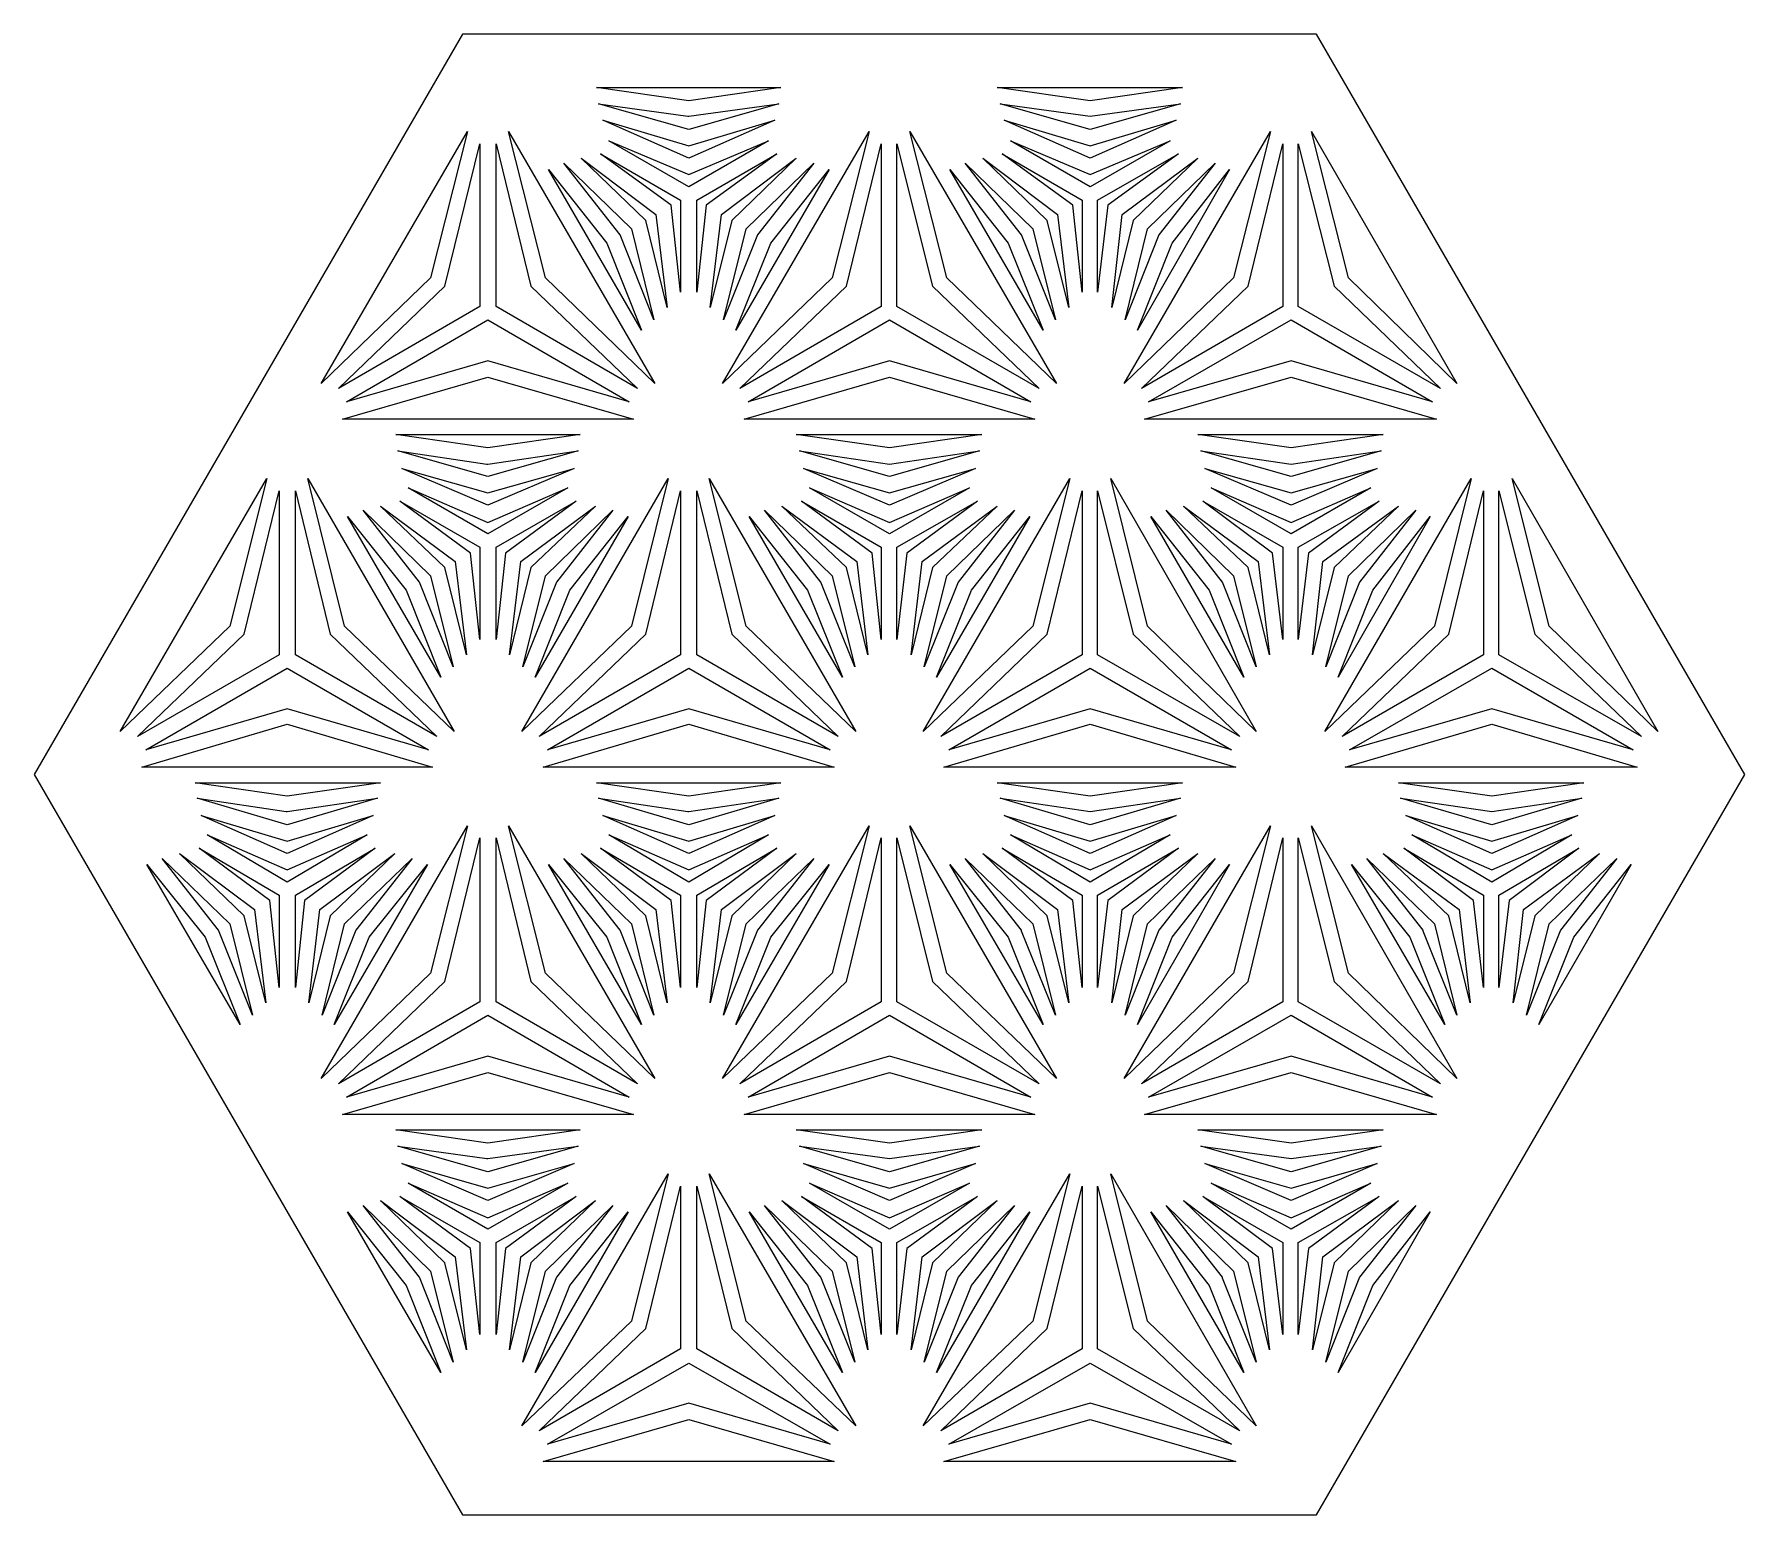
# Model space of a CAD drawing. Extents: x 5.6 to 53.6, y 2.8 to 44.4.
import ezdxf

# ---------------------------------------------------------------- set-up
doc = ezdxf.new("R2010")
doc.units = 0
doc.layers.add('Layer_1', color=7, linetype='CONTINUOUS')

msp = doc.modelspace()

# ---------------------------------------------------------------- linework, layer by layer
at = {"layer": 'Layer_1', "color": 1}
msp.add_lwpolyline([(53.641483, 23.577294), (41.616086, 44.377203), (17.62283, 44.377203), (5.597433, 23.577294), (17.62283, 2.777385), (41.616086, 2.777385), (53.641483, 23.577294)], dxfattribs=at)
at = {"layer": 'Layer_1', "color": 5}
for points in [[(23.980755, 42.507225), (21.391555, 42.881221), (26.569955, 42.881221), (23.980755, 42.507225)], [(32.640192, 42.881221), (37.847361, 42.881221), (35.258161, 42.507225), (32.640192, 42.881221)], [(26.512418, 42.420919), (23.980755, 41.701696), (21.449092, 42.420919), (23.951986, 42.075692), (23.980755, 42.075692), (26.512418, 42.420919)], [(37.789823, 42.420919), (35.258161, 41.701696), (32.726498, 42.420919), (35.258161, 42.075692), (37.789823, 42.420919)], [(23.980755, 41.241394), (26.397342, 41.960616), (23.980755, 40.896167), (21.564168, 41.960616), (23.980755, 41.241394)], [(35.258161, 40.896167), (32.841574, 41.960616), (35.258161, 41.241394), (37.674748, 41.960616), (35.258161, 40.896167)], [(16.730994, 37.530207), (13.652723, 34.567011), (17.766674, 41.644159), (16.730994, 37.530207)], [(23.031382, 34.567011), (19.95311, 37.530207), (18.91743, 41.644159), (23.031382, 34.567011)], [(23.980755, 40.090638), (21.736781, 41.385239), (23.980755, 40.435865), (26.224729, 41.385239), (23.980755, 40.090638)], [(28.0084, 37.530207), (24.930128, 34.567011), (29.04408, 41.644159), (28.0084, 37.530207)], [(34.308787, 34.567011), (31.230516, 37.530207), (30.194836, 41.644159), (34.308787, 34.567011)], [(35.258161, 40.090638), (33.014187, 41.385239), (35.258161, 40.435865), (37.502134, 41.385239), (35.258161, 40.090638)], [(39.285806, 37.530207), (36.207534, 34.567011), (40.321486, 41.644159), (39.285806, 37.530207)], [(42.507922, 37.530207), (41.472241, 41.644159), (45.557424, 34.567011), (42.507922, 37.530207)], [(17.133759, 37.300056), (18.111901, 41.298932), (18.111901, 36.724678), (14.141794, 34.423167), (17.133759, 37.300056)], [(19.550346, 37.300056), (22.54231, 34.423167), (18.572203, 36.724678), (18.572203, 41.298932), (19.550346, 37.300056)], [(23.06015, 39.313878), (23.376608, 36.695909), (22.772462, 39.141265), (20.960021, 40.896167), (23.06015, 39.313878)], [(23.750604, 37.127442), (23.491684, 39.572798), (21.50663, 41.011243), (23.750604, 39.716643), (23.750604, 37.127442)], [(24.469826, 39.572798), (24.210906, 37.127442), (24.210906, 39.716643), (26.45488, 41.011243), (24.469826, 39.572798)], [(25.189048, 39.141265), (24.584902, 36.695909), (24.90136, 39.313878), (27.001489, 40.896167), (25.189048, 39.141265)], [(28.411164, 37.300056), (29.389307, 41.298932), (29.389307, 36.724678), (25.4192, 34.423167), (28.411164, 37.300056)], [(33.819716, 34.423167), (29.82084, 36.724678), (29.82084, 41.298932), (30.827751, 37.300056), (33.819716, 34.423167)], [(34.337556, 39.313878), (34.654014, 36.695909), (34.049867, 39.141265), (32.237427, 40.896167), (34.337556, 39.313878)], [(32.784036, 41.011243), (35.02801, 39.716643), (35.02801, 37.127442), (34.76909, 39.572798), (32.784036, 41.011243)], [(35.747232, 39.572798), (35.459543, 37.127442), (35.459543, 39.716643), (37.732285, 41.011243), (35.747232, 39.572798)], [(36.466454, 39.141265), (35.862307, 36.695909), (36.149996, 39.313878), (38.278894, 40.896167), (36.466454, 39.141265)], [(36.696605, 34.423167), (39.68857, 37.300056), (40.666712, 41.298932), (40.666712, 36.724678), (36.696605, 34.423167)], [(41.098246, 36.724678), (41.098246, 41.298932), (42.105157, 37.300056), (45.097122, 34.423167), (41.098246, 36.724678)], [(21.679244, 38.508349), (22.657386, 36.062993), (20.039417, 40.57971), (21.679244, 38.508349)], [(22.369697, 38.911114), (23.002613, 36.350682), (22.053239, 38.7385), (20.47095, 40.752323), (22.369697, 38.911114)], [(25.908271, 38.7385), (24.958897, 36.350682), (25.591813, 38.911114), (27.49056, 40.752323), (25.908271, 38.7385)], [(27.922093, 40.57971), (25.304124, 36.062993), (26.282266, 38.508349), (27.922093, 40.57971)], [(32.956649, 38.508349), (33.934792, 36.062993), (31.316823, 40.57971), (32.956649, 38.508349)], [(33.647103, 38.911114), (34.280018, 36.350682), (33.330645, 38.7385), (31.748356, 40.752323), (33.647103, 38.911114)], [(37.185677, 38.7385), (36.236303, 36.350682), (36.869219, 38.911114), (38.767966, 40.752323), (37.185677, 38.7385)], [(39.17073, 40.57971), (36.58153, 36.062993), (37.559672, 38.508349), (39.17073, 40.57971)], [(18.342052, 36.350682), (22.312159, 34.049171), (18.342052, 35.199927), (14.371945, 34.049171), (18.342052, 36.350682)], [(29.619458, 36.350682), (33.589565, 34.049171), (29.619458, 35.199927), (25.649351, 34.049171), (29.619458, 36.350682)], [(40.896864, 36.350682), (44.866971, 34.049171), (40.896864, 35.199927), (36.897988, 34.049171), (40.896864, 36.350682)], [(18.342052, 34.739624), (22.427235, 33.5601), (14.256869, 33.5601), (18.342052, 34.739624)], [(29.619458, 34.739624), (33.704641, 33.5601), (25.534275, 33.5601), (29.619458, 34.739624)], [(40.896864, 34.739624), (44.982046, 33.5601), (36.782912, 33.5601), (40.896864, 34.739624)], [(18.342052, 32.754571), (15.752852, 33.128566), (20.931252, 33.128566), (18.342052, 32.754571)], [(27.001489, 33.128566), (32.208658, 33.128566), (29.619458, 32.754571), (27.001489, 33.128566)], [(38.278894, 33.128566), (43.486064, 33.128566), (40.896864, 32.754571), (38.278894, 33.128566)], [(20.873715, 32.668264), (18.342052, 31.949042), (15.81039, 32.668264), (18.313283, 32.294269), (18.342052, 32.294269), (20.873715, 32.668264)], [(32.15112, 32.668264), (29.619458, 31.949042), (27.087795, 32.668264), (29.619458, 32.294269), (32.15112, 32.668264)], [(43.428526, 32.668264), (40.896864, 31.949042), (38.365201, 32.668264), (40.896864, 32.294269), (43.428526, 32.668264)], [(11.092291, 27.748784), (8.01402, 24.785588), (12.127971, 31.891504), (11.092291, 27.748784)], [(17.392679, 24.785588), (14.314407, 27.748784), (13.278727, 31.891504), (17.392679, 24.785588)], [(18.342052, 31.48874), (20.758639, 32.179193), (18.342052, 31.143513), (15.925465, 32.179193), (18.342052, 31.48874)], [(22.369697, 27.748784), (19.291426, 24.785588), (23.405377, 31.891504), (22.369697, 27.748784)], [(28.670084, 24.785588), (25.591813, 27.748784), (24.556133, 31.891504), (28.670084, 24.785588)], [(29.619458, 31.143513), (27.202871, 32.179193), (29.619458, 31.48874), (32.036045, 32.179193), (29.619458, 31.143513)], [(34.682783, 31.891504), (33.647103, 27.748784), (30.568831, 24.785588), (34.682783, 31.891504)], [(39.918721, 24.785588), (36.869219, 27.748784), (35.833539, 31.891504), (39.918721, 24.785588)], [(40.896864, 31.143513), (38.480277, 32.179193), (40.896864, 31.48874), (43.313451, 32.179193), (40.896864, 31.143513)], [(44.924509, 27.748784), (41.846237, 24.785588), (45.960189, 31.891504), (44.924509, 27.748784)], [(48.146624, 27.748784), (47.110944, 31.891504), (51.196127, 24.785588), (48.146624, 27.748784)], [(11.495056, 27.518632), (12.473198, 31.546277), (12.473198, 26.943255), (8.503091, 24.641743), (11.495056, 27.518632)], [(13.911643, 27.518632), (16.903608, 24.641743), (12.9335, 26.943255), (12.9335, 31.546277), (13.911643, 27.518632)], [(18.111901, 27.374788), (17.852981, 29.791375), (15.867927, 31.258588), (18.111901, 29.963988), (18.111901, 27.374788)], [(18.342052, 30.337984), (16.098079, 31.632584), (18.342052, 30.654442), (20.586026, 31.632584), (18.342052, 30.337984)], [(18.831123, 29.791375), (18.572203, 27.374788), (18.572203, 29.963988), (20.816177, 31.258588), (18.831123, 29.791375)], [(19.780497, 24.641743), (22.772462, 27.518632), (23.750604, 31.546277), (23.750604, 26.943255), (19.780497, 24.641743)], [(24.210906, 31.546277), (25.189048, 27.518632), (28.181013, 24.641743), (24.210906, 26.943255), (24.210906, 31.546277)], [(29.389307, 27.374788), (29.130387, 29.791375), (27.145333, 31.258588), (29.389307, 29.963988), (29.389307, 27.374788)], [(29.619458, 30.337984), (27.375484, 31.632584), (29.619458, 30.654442), (31.863431, 31.632584), (29.619458, 30.337984)], [(30.108529, 29.791375), (29.82084, 27.374788), (29.82084, 29.963988), (32.093583, 31.258588), (30.108529, 29.791375)], [(34.049867, 27.518632), (35.02801, 31.546277), (35.02801, 26.943255), (31.057902, 24.641743), (34.049867, 27.518632)], [(35.459543, 31.546277), (36.466454, 27.518632), (39.458419, 24.641743), (35.459543, 26.943255), (35.459543, 31.546277)], [(40.666712, 27.374788), (40.379024, 29.791375), (38.422739, 31.258588), (40.666712, 29.963988), (40.666712, 27.374788)], [(40.896864, 30.337984), (38.65289, 31.632584), (40.896864, 30.654442), (43.140837, 31.632584), (40.896864, 30.337984)], [(41.385935, 29.791375), (41.098246, 27.374788), (41.098246, 29.963988), (43.370988, 31.258588), (41.385935, 29.791375)], [(46.305415, 31.546277), (46.305415, 26.943255), (42.335308, 24.641743), (45.327273, 27.518632), (46.305415, 31.546277)], [(46.736949, 26.943255), (46.736949, 31.546277), (47.74386, 27.518632), (50.735825, 24.641743), (46.736949, 26.943255)], [(16.040541, 28.755695), (17.018683, 26.310339), (14.400714, 30.827055), (16.040541, 28.755695)], [(16.730994, 29.158459), (17.36391, 26.598028), (16.414536, 28.985846), (14.832247, 30.999668), (16.730994, 29.158459)], [(17.421448, 29.561224), (17.737905, 26.943255), (17.133759, 29.38861), (15.321318, 31.114744), (17.421448, 29.561224)], [(19.550346, 29.38861), (18.946199, 26.943255), (19.262657, 29.561224), (21.362786, 31.114744), (19.550346, 29.38861)], [(21.851857, 30.999668), (20.269568, 28.985846), (19.320194, 26.598028), (19.95311, 29.158459), (21.851857, 30.999668)], [(20.643563, 28.755695), (22.28339, 30.827055), (19.665421, 26.310339), (20.643563, 28.755695)], [(27.317946, 28.755695), (28.296089, 26.310339), (25.67812, 30.827055), (27.317946, 28.755695)], [(28.0084, 29.158459), (28.641316, 26.598028), (27.691942, 28.985846), (26.109653, 30.999668), (28.0084, 29.158459)], [(28.698853, 29.561224), (29.015311, 26.943255), (28.411164, 29.38861), (26.598724, 31.114744), (28.698853, 29.561224)], [(30.827751, 29.38861), (30.223605, 26.943255), (30.540062, 29.561224), (32.640192, 31.114744), (30.827751, 29.38861)], [(33.129263, 30.999668), (31.546974, 28.985846), (30.5976, 26.598028), (31.230516, 29.158459), (33.129263, 30.999668)], [(31.920969, 28.755695), (33.560796, 30.827055), (30.942827, 26.310339), (31.920969, 28.755695)], [(38.595352, 28.755695), (39.573495, 26.310339), (36.955525, 30.827055), (38.595352, 28.755695)], [(39.285806, 29.158459), (39.918721, 26.598028), (38.969348, 28.985846), (37.387059, 30.999668), (39.285806, 29.158459)], [(39.976259, 29.561224), (40.292717, 26.943255), (39.68857, 29.38861), (37.87613, 31.114744), (39.976259, 29.561224)], [(42.105157, 29.38861), (41.50101, 26.943255), (41.788699, 29.561224), (43.917597, 31.114744), (42.105157, 29.38861)], [(44.406668, 30.999668), (42.824379, 28.985846), (41.875006, 26.598028), (42.507922, 29.158459), (44.406668, 30.999668)], [(43.198375, 28.755695), (44.809433, 30.827055), (42.220233, 26.310339), (43.198375, 28.755695)], [(12.703349, 26.569259), (16.673456, 24.267748), (12.703349, 25.418503), (8.733242, 24.267748), (12.703349, 26.569259)], [(23.980755, 26.569259), (27.950862, 24.267748), (23.980755, 25.418503), (20.010648, 24.267748), (23.980755, 26.569259)], [(35.258161, 26.569259), (39.228268, 24.267748), (35.258161, 25.418503), (31.288054, 24.267748), (35.258161, 26.569259)], [(46.535566, 26.569259), (50.505674, 24.267748), (46.535566, 25.418503), (42.53669, 24.267748), (46.535566, 26.569259)], [(12.703349, 24.98697), (16.788532, 23.778676), (8.618167, 23.778676), (12.703349, 24.98697)], [(23.980755, 24.98697), (28.065938, 23.778676), (19.895572, 23.778676), (23.980755, 24.98697)], [(35.258161, 24.98697), (39.343343, 23.778676), (31.144209, 23.778676), (35.258161, 24.98697)], [(46.535566, 24.98697), (50.620749, 23.778676), (42.421615, 23.778676), (46.535566, 24.98697)], [(12.703349, 22.973148), (10.114149, 23.347143), (15.321318, 23.347143), (12.703349, 22.973148)], [(21.391555, 23.347143), (26.569955, 23.347143), (23.980755, 22.973148), (21.391555, 23.347143)], [(32.640192, 23.347143), (37.847361, 23.347143), (35.258161, 22.973148), (32.640192, 23.347143)], [(43.917597, 23.347143), (49.124767, 23.347143), (46.535566, 22.973148), (43.917597, 23.347143)], [(15.235012, 22.91561), (12.703349, 22.167619), (10.171687, 22.91561), (12.67458, 22.541614), (12.703349, 22.541614), (15.235012, 22.91561)], [(26.512418, 22.91561), (23.980755, 22.167619), (21.449092, 22.91561), (23.951986, 22.541614), (23.980755, 22.541614), (26.512418, 22.91561)], [(37.789823, 22.91561), (35.258161, 22.167619), (32.726498, 22.91561), (35.258161, 22.541614), (37.789823, 22.91561)], [(49.067229, 22.91561), (46.535566, 22.167619), (43.975135, 22.91561), (46.535566, 22.541614), (49.067229, 22.91561)], [(12.703349, 21.707316), (15.119936, 22.426539), (12.703349, 21.36209), (10.286762, 22.426539), (12.703349, 21.707316)], [(17.766674, 22.13885), (16.730994, 17.996129), (13.652723, 15.032933), (17.766674, 22.13885)], [(23.031382, 15.032933), (19.95311, 17.996129), (18.91743, 22.13885), (23.031382, 15.032933)], [(23.980755, 21.36209), (21.564168, 22.426539), (23.980755, 21.707316), (26.397342, 22.426539), (23.980755, 21.36209)], [(29.04408, 22.13885), (28.0084, 17.996129), (24.930128, 15.032933), (29.04408, 22.13885)], [(34.308787, 15.032933), (31.230516, 17.996129), (30.194836, 22.13885), (34.308787, 15.032933)], [(35.258161, 21.36209), (32.841574, 22.426539), (35.258161, 21.707316), (37.674748, 22.426539), (35.258161, 21.36209)], [(39.285806, 17.996129), (36.207534, 15.032933), (40.321486, 22.13885), (39.285806, 17.996129)], [(42.507922, 17.996129), (41.472241, 22.13885), (45.557424, 15.032933), (42.507922, 17.996129)], [(46.535566, 21.36209), (44.11898, 22.426539), (46.535566, 21.707316), (48.952153, 22.426539), (46.535566, 21.36209)], [(12.703349, 20.901787), (14.947323, 21.87993), (12.703349, 20.556561), (10.459376, 21.87993), (12.703349, 20.901787)], [(17.133759, 17.765978), (18.111901, 21.793623), (18.111901, 17.1906), (14.141794, 14.889089), (17.133759, 17.765978)], [(19.550346, 17.765978), (22.54231, 14.889089), (18.572203, 17.1906), (18.572203, 21.793623), (19.550346, 17.765978)], [(23.980755, 20.556561), (21.736781, 21.87993), (23.980755, 20.901787), (26.224729, 21.87993), (23.980755, 20.556561)], [(28.411164, 17.765978), (29.389307, 21.793623), (29.389307, 17.1906), (25.4192, 14.889089), (28.411164, 17.765978)], [(30.827751, 17.765978), (33.819716, 14.889089), (29.82084, 17.1906), (29.82084, 21.793623), (30.827751, 17.765978)], [(35.258161, 20.556561), (33.014187, 21.87993), (35.258161, 20.901787), (37.502134, 21.87993), (35.258161, 20.556561)], [(40.666712, 21.793623), (40.666712, 17.1906), (36.696605, 14.889089), (39.68857, 17.765978), (40.666712, 21.793623)], [(41.098246, 17.1906), (41.098246, 21.793623), (42.105157, 17.765978), (45.097122, 14.889089), (41.098246, 17.1906)], [(46.535566, 20.556561), (44.291593, 21.87993), (46.535566, 20.901787), (48.77954, 21.87993), (46.535566, 20.556561)], [(11.092291, 19.377036), (11.725207, 16.816605), (10.775833, 19.204423), (9.193544, 21.218245), (11.092291, 19.377036)], [(11.782745, 19.7798), (12.099203, 17.161831), (11.495056, 19.607187), (9.682616, 21.36209), (11.782745, 19.7798)], [(12.473198, 20.182565), (12.473198, 17.593365), (12.214278, 20.038721), (10.229225, 21.505934), (12.473198, 20.182565)], [(13.19242, 20.038721), (12.9335, 17.593365), (12.9335, 20.182565), (15.177474, 21.505934), (13.19242, 20.038721)], [(13.911643, 19.607187), (13.307496, 17.161831), (13.623954, 19.7798), (15.724083, 21.36209), (13.911643, 19.607187)], [(16.213154, 21.218245), (14.630865, 19.204423), (13.681492, 16.816605), (14.314407, 19.377036), (16.213154, 21.218245)], [(22.369697, 19.377036), (23.002613, 16.816605), (22.053239, 19.204423), (20.47095, 21.218245), (22.369697, 19.377036)], [(23.06015, 19.7798), (23.376608, 17.161831), (22.772462, 19.607187), (20.960021, 21.36209), (23.06015, 19.7798)], [(23.750604, 20.182565), (23.750604, 17.593365), (23.491684, 20.038721), (21.50663, 21.505934), (23.750604, 20.182565)], [(24.469826, 20.038721), (24.210906, 17.593365), (24.210906, 20.182565), (26.45488, 21.505934), (24.469826, 20.038721)], [(25.189048, 19.607187), (24.584902, 17.161831), (24.90136, 19.7798), (27.001489, 21.36209), (25.189048, 19.607187)], [(25.908271, 19.204423), (24.958897, 16.816605), (25.591813, 19.377036), (27.49056, 21.218245), (25.908271, 19.204423)], [(33.647103, 19.377036), (34.280018, 16.816605), (33.330645, 19.175654), (33.330645, 19.204423), (31.748356, 21.218245), (33.647103, 19.377036)], [(34.337556, 19.7798), (34.654014, 17.161831), (34.049867, 19.607187), (32.237427, 21.36209), (34.337556, 19.7798)], [(32.784036, 21.505934), (35.02801, 20.182565), (35.02801, 17.593365), (34.76909, 20.038721), (32.784036, 21.505934)], [(35.747232, 20.038721), (35.459543, 17.593365), (35.459543, 20.182565), (37.732285, 21.505934), (35.747232, 20.038721)], [(36.466454, 19.607187), (35.862307, 17.161831), (36.149996, 19.7798), (38.278894, 21.36209), (36.466454, 19.607187)], [(37.185677, 19.204423), (36.236303, 16.816605), (36.869219, 19.377036), (38.767966, 21.218245), (37.185677, 19.204423)], [(45.557424, 16.816605), (44.608051, 19.175654), (44.608051, 19.204423), (43.025762, 21.218245), (44.924509, 19.377036), (45.557424, 16.816605)], [(45.327273, 19.607187), (43.486064, 21.36209), (45.614962, 19.7798), (45.93142, 17.161831), (45.327273, 19.607187)], [(46.017726, 20.038721), (44.061442, 21.505934), (46.305415, 20.182565), (46.305415, 17.593365), (46.017726, 20.038721)], [(47.024638, 20.038721), (46.736949, 17.593365), (46.736949, 20.182565), (48.980922, 21.505934), (47.024638, 20.038721)], [(47.74386, 19.607187), (47.139713, 17.161831), (47.427402, 19.7798), (49.5563, 21.36209), (47.74386, 19.607187)], [(48.463082, 19.204423), (47.513709, 16.816605), (48.146624, 19.377036), (50.045371, 21.218245), (48.463082, 19.204423)], [(10.401838, 19.00304), (11.37998, 16.557685), (8.762011, 21.045632), (10.401838, 19.00304)], [(15.004861, 19.00304), (16.644687, 21.045632), (14.026718, 16.557685), (15.004861, 19.00304)], [(21.679244, 19.00304), (22.657386, 16.557685), (20.039417, 21.045632), (21.679244, 19.00304)], [(27.922093, 21.045632), (25.304124, 16.557685), (26.282266, 19.00304), (27.922093, 21.045632)], [(32.956649, 19.00304), (33.934792, 16.557685), (31.316823, 21.045632), (32.956649, 19.00304)], [(39.17073, 21.045632), (36.58153, 16.557685), (37.559672, 19.00304), (39.17073, 21.045632)], [(42.594228, 21.045632), (44.234055, 19.00304), (45.212197, 16.557685), (42.594228, 21.045632)], [(50.448136, 21.045632), (47.858936, 16.557685), (48.837078, 19.00304), (50.448136, 21.045632)], [(18.342052, 16.816605), (22.312159, 14.515093), (18.342052, 15.665849), (14.371945, 14.515093), (18.342052, 16.816605)], [(29.619458, 16.816605), (33.589565, 14.515093), (29.619458, 15.665849), (25.649351, 14.515093), (29.619458, 16.816605)], [(40.896864, 16.816605), (44.866971, 14.515093), (40.896864, 15.665849), (36.897988, 14.515093), (40.896864, 16.816605)], [(18.342052, 15.205547), (22.427235, 14.026022), (14.256869, 14.026022), (18.342052, 15.205547)], [(29.619458, 15.205547), (33.704641, 14.026022), (25.534275, 14.026022), (29.619458, 15.205547)], [(40.896864, 15.205547), (44.982046, 14.026022), (36.782912, 14.026022), (40.896864, 15.205547)], [(18.342052, 13.220493), (15.752852, 13.594489), (20.931252, 13.594489), (18.342052, 13.220493)], [(27.001489, 13.594489), (32.208658, 13.594489), (29.619458, 13.220493), (27.001489, 13.594489)], [(38.278894, 13.594489), (43.486064, 13.594489), (40.896864, 13.220493), (38.278894, 13.594489)], [(20.873715, 13.134186), (18.342052, 12.414964), (15.81039, 13.134186), (18.313283, 12.78896), (18.342052, 12.78896), (20.873715, 13.134186)], [(32.15112, 13.134186), (29.619458, 12.414964), (27.087795, 13.134186), (29.619458, 12.78896), (32.15112, 13.134186)], [(43.428526, 13.134186), (40.896864, 12.414964), (38.365201, 13.134186), (40.896864, 12.78896), (43.428526, 13.134186)], [(18.342052, 11.954662), (20.758639, 12.645115), (18.342052, 11.609435), (15.925465, 12.645115), (18.342052, 11.954662)], [(29.619458, 11.609435), (27.202871, 12.645115), (29.619458, 11.954662), (32.036045, 12.645115), (29.619458, 11.609435)], [(40.896864, 11.609435), (38.480277, 12.645115), (40.896864, 11.954662), (43.313451, 12.645115), (40.896864, 11.609435)], [(18.342052, 11.120364), (20.586026, 12.098506), (18.342052, 10.803906), (16.098079, 12.098506), (18.342052, 11.120364)], [(23.405377, 12.357426), (22.369697, 8.214706), (19.291426, 5.280279), (23.405377, 12.357426)], [(22.772462, 8.013324), (23.750604, 12.0122), (23.750604, 7.437946), (19.780497, 5.136434), (22.772462, 8.013324)], [(25.189048, 8.013324), (28.181013, 5.136434), (24.210906, 7.437946), (24.210906, 12.0122), (25.189048, 8.013324)], [(28.670084, 5.280279), (25.591813, 8.214706), (24.556133, 12.357426), (28.670084, 5.280279)], [(29.619458, 10.803906), (27.375484, 12.098506), (29.619458, 11.120364), (31.863431, 12.098506), (29.619458, 10.803906)], [(34.682783, 12.357426), (33.647103, 8.214706), (30.568831, 5.280279), (34.682783, 12.357426)], [(34.049867, 8.013324), (35.02801, 12.0122), (35.02801, 7.437946), (31.057902, 5.136434), (34.049867, 8.013324)], [(35.459543, 7.437946), (35.459543, 12.0122), (36.466454, 8.013324), (39.458419, 5.136434), (35.459543, 7.437946)], [(36.869219, 8.214706), (35.833539, 12.357426), (39.918721, 5.280279), (36.869219, 8.214706)], [(40.896864, 10.803906), (38.65289, 12.098506), (40.896864, 11.120364), (43.140837, 12.098506), (40.896864, 10.803906)], [(17.421448, 10.027146), (17.737905, 7.409177), (17.133759, 9.854533), (15.321318, 11.609435), (17.421448, 10.027146)], [(18.111901, 10.42991), (18.111901, 7.84071), (17.852981, 10.257297), (15.867927, 11.724511), (18.111901, 10.42991)], [(18.831123, 10.257297), (18.572203, 7.84071), (18.572203, 10.42991), (20.816177, 11.724511), (18.831123, 10.257297)], [(19.550346, 9.854533), (18.946199, 7.409177), (19.262657, 10.027146), (21.362786, 11.609435), (19.550346, 9.854533)], [(28.698853, 10.027146), (29.015311, 7.409177), (28.411164, 9.854533), (26.598724, 11.609435), (28.698853, 10.027146)], [(29.389307, 10.42991), (29.389307, 7.84071), (29.130387, 10.257297), (27.145333, 11.724511), (29.389307, 10.42991)], [(30.108529, 10.257297), (29.82084, 7.84071), (29.82084, 10.42991), (32.093583, 11.724511), (30.108529, 10.257297)], [(30.827751, 9.854533), (30.223605, 7.409177), (30.540062, 10.027146), (32.640192, 11.609435), (30.827751, 9.854533)], [(39.68857, 9.854533), (37.87613, 11.609435), (39.976259, 10.027146), (40.292717, 7.409177), (39.68857, 9.854533)], [(40.379024, 10.257297), (38.422739, 11.724511), (40.666712, 10.42991), (40.666712, 7.84071), (40.379024, 10.257297)], [(41.385935, 10.257297), (41.098246, 7.84071), (41.098246, 10.42991), (43.370988, 11.724511), (41.385935, 10.257297)], [(42.105157, 9.854533), (41.50101, 7.409177), (41.788699, 10.027146), (43.917597, 11.609435), (42.105157, 9.854533)], [(16.040541, 9.221617), (17.018683, 6.776261), (14.400714, 11.292977), (16.040541, 9.221617)], [(16.730994, 9.624382), (17.36391, 7.06395), (16.414536, 9.451768), (14.832247, 11.465591), (16.730994, 9.624382)], [(21.851857, 11.465591), (20.269568, 9.451768), (19.320194, 7.06395), (19.95311, 9.624382), (21.851857, 11.465591)], [(20.643563, 9.221617), (22.28339, 11.292977), (19.665421, 6.776261), (20.643563, 9.221617)], [(27.317946, 9.221617), (28.296089, 6.776261), (25.67812, 11.292977), (27.317946, 9.221617)], [(28.0084, 9.624382), (28.641316, 7.06395), (27.691942, 9.451768), (26.109653, 11.465591), (28.0084, 9.624382)], [(33.129263, 11.465591), (31.546974, 9.451768), (30.5976, 7.06395), (31.230516, 9.624382), (33.129263, 11.465591)], [(31.920969, 9.221617), (33.560796, 11.292977), (30.942827, 6.776261), (31.920969, 9.221617)], [(39.573495, 6.776261), (36.955525, 11.292977), (38.595352, 9.221617), (39.573495, 6.776261)], [(38.969348, 9.422999), (38.969348, 9.451768), (37.387059, 11.465591), (39.285806, 9.624382), (39.918721, 7.06395), (38.969348, 9.422999)], [(42.824379, 9.451768), (41.875006, 7.06395), (42.507922, 9.624382), (44.406668, 11.465591), (42.824379, 9.451768)], [(43.198375, 9.221617), (44.809433, 11.292977), (42.220233, 6.776261), (43.198375, 9.221617)], [(23.980755, 7.035181), (27.950862, 4.762439), (23.980755, 5.913194), (20.010648, 4.762439), (23.980755, 7.035181)], [(35.258161, 7.035181), (39.228268, 4.762439), (35.258161, 5.913194), (31.288054, 4.762439), (35.258161, 7.035181)], [(23.980755, 5.452892), (28.065938, 4.273368), (19.895572, 4.273368), (23.980755, 5.452892)], [(35.258161, 5.452892), (39.343343, 4.273368), (31.144209, 4.273368), (35.258161, 5.452892)]]:
    msp.add_lwpolyline(points, dxfattribs=at)

doc.saveas('drawing.dxf')
